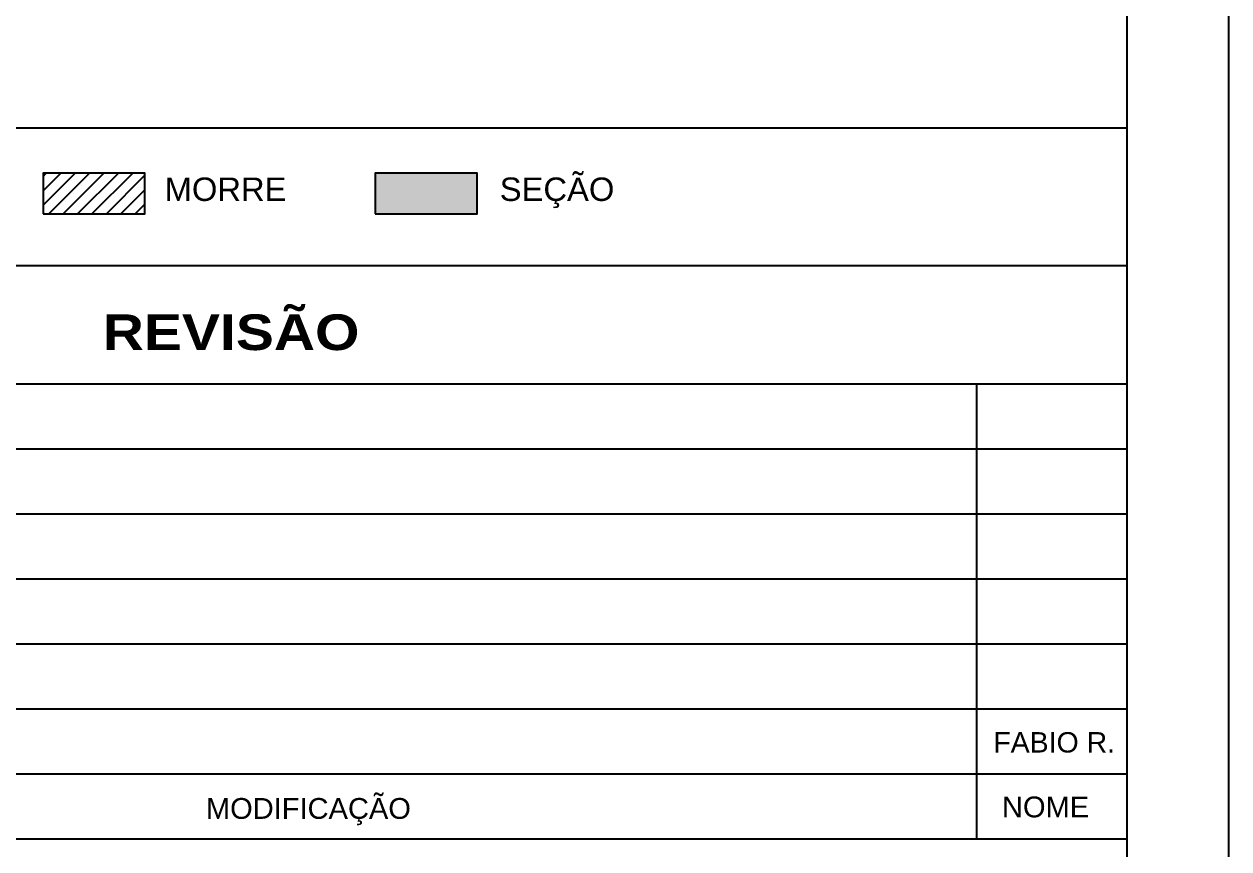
# Model space of a CAD drawing. Extents: x 0 to 7795, y 0 to 4205.
# Drawn here: x 7204 to 7795, y 880 to 1284 of the extents above; entities that cross this region are included whole.
import ezdxf

# ---------------------------------------------------------------- set-up
doc = ezdxf.new("R2010")
doc.units = 0
doc.header["$MEASUREMENT"] = 0
for name, color, linetype in [('MTH-179', 1, 'CONTINUOUS'), ('MTH-18', 1, 'CONTINUOUS'), ('MTH-226', 6, 'CONTINUOUS'), ('MTH-CARIMBOEFORMATO', 1, 'CONTINUOUS'), ('MTH-HACHURA-PILAR', 1, 'CONTINUOUS'), ('MTH-LINHA-SEÇÃO', 16, 'CONTINUOUS'), ('MTH-MARGEM', 5, 'CONTINUOUS'), ('MTH-PILAR-MORRE', 5, 'CONTINUOUS'), ('MTH-PILAR-SEGUE', 5, 'CONTINUOUS'), ('MTH-SOMBRA21', 150, 'CONTINUOUS'), ('MTH-TXT-NEGRITO', 5, 'CONTINUOUS'), ('MTH-TXT-NOTAS', 3, 'CONTINUOUS')]:
    doc.layers.add(name, color=color, linetype=linetype)
doc.styles.add('TQS_ARIAL', font='arial.ttf')
doc.styles.add('TQS_ARIAL_BLACK', font='ariblk.ttf')

msp = doc.modelspace()

# ---------------------------------------------------------------- linework, layer by layer
at = {"layer": 'MTH-179', "linetype": 'Continuous'}
msp.add_line((7795.004008, -0.002219), (7795.004008, 4204.998269), dxfattribs=at)
at = {"layer": 'MTH-18', "linetype": 'Continuous'}
msp.add_line((6870.004113, 1233.542811), (7745.004012, 1233.542811), dxfattribs=at)
at = {"layer": 'MTH-226', "linetype": 'Continuous'}
for p, q in [((6870.004003, 1166.06626), (7745.004003, 1166.06626)), ((6870.004008, 1166.06626), (7745.004008, 1166.06626))]:
    msp.add_line(p, q, dxfattribs=at)
at = {"layer": 'MTH-CARIMBOEFORMATO', "linetype": 'Continuous'}
for p, q in [((7671.161956, 1108.066214), (7671.161956, 884.820456)), ((6872.477441, 1076.173963), (7745.004003, 1076.173963)), ((6872.477441, 1044.281712), (7745.004003, 1044.281712)), ((6872.477441, 1012.38946), (7745.004003, 1012.38946)), ((6872.477441, 980.497209), (7745.004003, 980.497209)), ((7007.355807, 948.604958), (7745.015044, 948.604958)), ((7007.355807, 916.712707), (7745.015044, 916.712707)), ((7007.355807, 884.820456), (7745.015044, 884.820456))]:
    msp.add_line(p, q, dxfattribs=at)
at = {"layer": 'MTH-HACHURA-PILAR', "linetype": 'Continuous'}
for p, q in [((7213.113431, 1195.634723), (7228.860734, 1211.382026)), ((7213.113431, 1202.705791), (7221.789666, 1211.382026)), ((7213.113431, 1209.776858), (7214.718599, 1211.382026)), ((7215.931314, 1191.381538), (7235.931802, 1211.382026)), ((7223.002382, 1191.381538), (7243.00287, 1211.382026)), ((7230.073449, 1191.381538), (7250.073938, 1211.382026)), ((7237.144517, 1191.381538), (7257.145005, 1211.382026)), ((7244.215585, 1191.381538), (7263.113431, 1210.279384)), ((7251.286653, 1191.381538), (7263.113431, 1203.208316)), ((7258.357721, 1191.381538), (7263.113431, 1196.137248))]:
    msp.add_line(p, q, dxfattribs=at)
at = {"layer": 'MTH-LINHA-SEÇÃO', "linetype": 'Continuous'}
msp.add_lwpolyline([(7376.113431, 1191.381538), (7426.113431, 1191.381538), (7426.113431, 1211.382026), (7376.113431, 1211.382026), (7376.113431, 1191.381538)], dxfattribs=at)
at = {"layer": 'MTH-MARGEM', "linetype": 'Continuous'}
msp.add_line((7745.004008, 49.997735), (7745.004008, 4154.998269), dxfattribs=at)
at = {"layer": 'MTH-PILAR-MORRE', "linetype": 'Continuous'}
msp.add_lwpolyline([(7213.113431, 1191.381538), (7263.113431, 1191.381538), (7263.113431, 1211.382026), (7213.113431, 1211.382026), (7213.113431, 1191.381538)], dxfattribs=at)
at = {"layer": 'MTH-PILAR-SEGUE', "linetype": 'Continuous'}
msp.add_line((6870.004003, 1108.066214), (7745.004003, 1108.066214), dxfattribs=at)
at = {"layer": 'MTH-SOMBRA21', "linetype": 'Continuous'}
for points in [[(7376.113431, 1191.381538), (7426.113431, 1191.381538), (7426.113431, 1211.382026)], [(7376.113431, 1191.381538), (7426.113431, 1211.382026), (7376.113431, 1211.382026)], [(7376.113431, 1191.381538), (7376.113431, 1211.382026), (7376.113431, 1191.381538)]]:
    msp.add_solid(points, dxfattribs=at)

# ---------------------------------------------------------------- texts
at = {"layer": 'MTH-TXT-NEGRITO', "linetype": 'Continuous', "style": 'TQS_ARIAL_BLACK'}
msp.add_text('REVISÃO', height=17.5, dxfattribs=at).set_placement((7242.423539, 1124.56626))
at = {"layer": 'MTH-TXT-NOTAS', "linetype": 'Continuous', "style": 'TQS_ARIAL'}
for s, height, p in [('SEÇÃO', 11.500002, (7437.216946, 1197.710151)), ('MORRE', 11.500002, (7272.781399, 1197.710151)), ('FABIO R.', 10, (7679.393842, 927.131567)), ('MODIFICAÇÃO', 10.20552, (7293.045464, 894.59477)), ('NOME', 10.20552, (7683.659777, 895.328484))]:
    msp.add_text(s, height=height, dxfattribs=at).set_placement(p)

doc.saveas('drawing.dxf')
